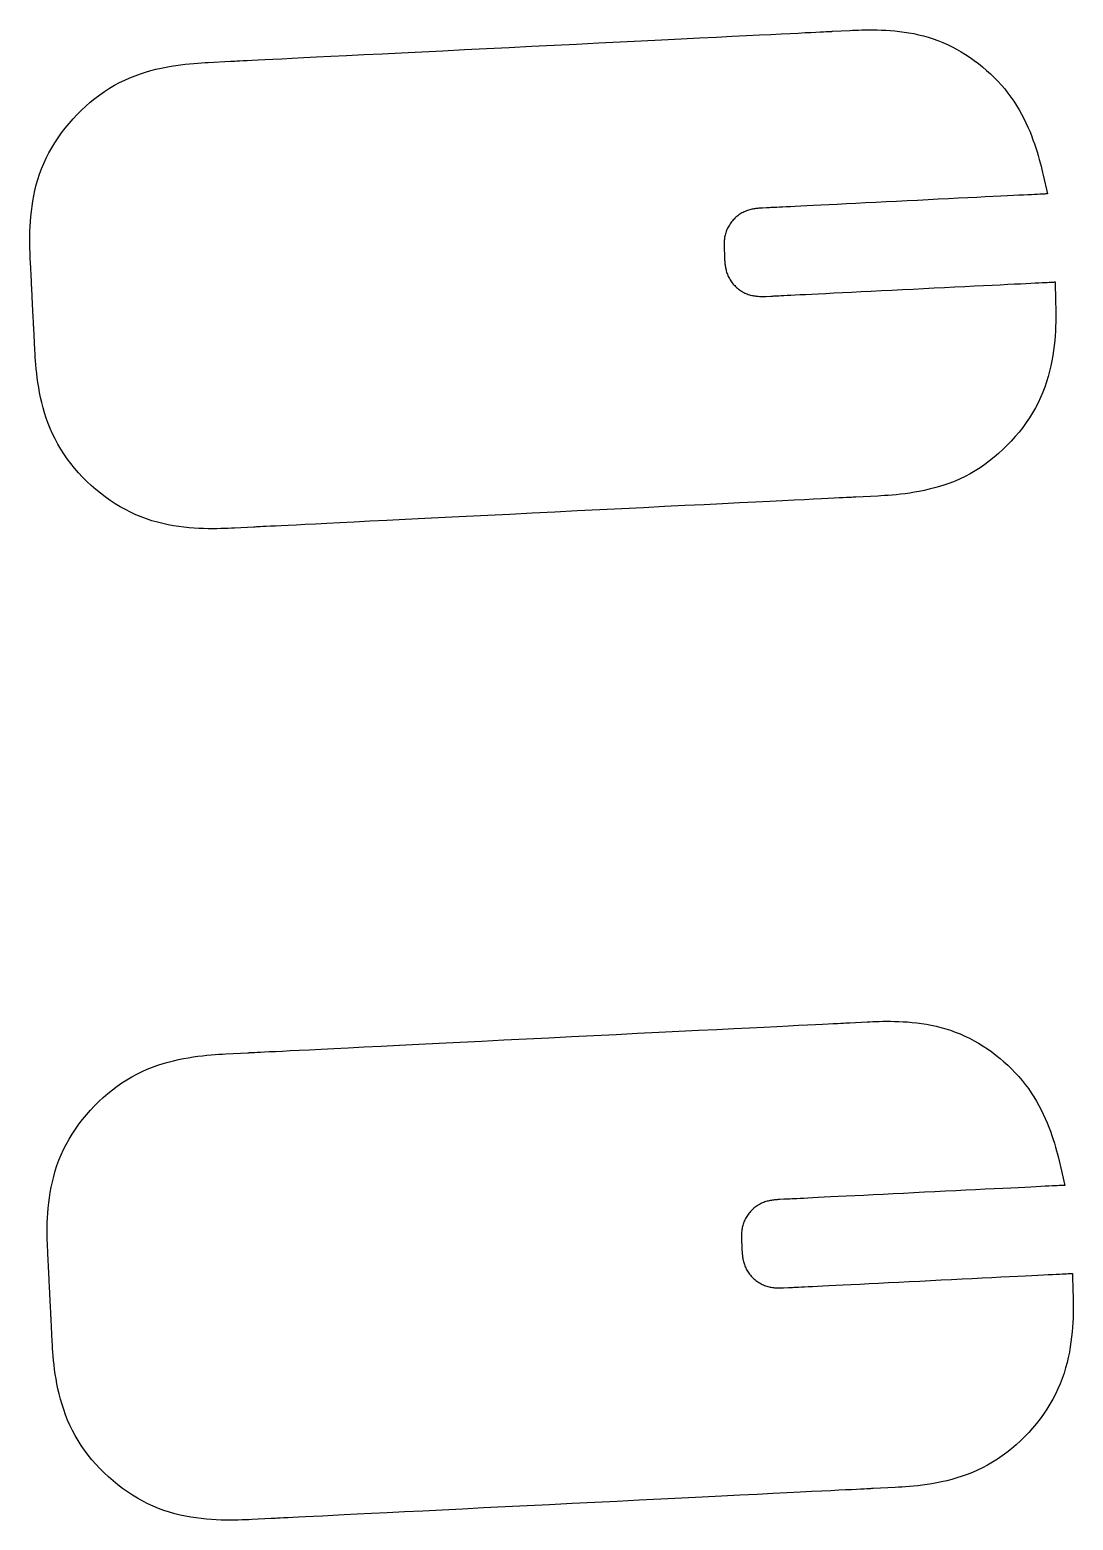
# Model space of a CAD drawing. Header units: millimetres. Extents: x -344 to 408, y -557 to -43.
# Drawn here: x -56.9 to -1.2, y -524 to -444.5 of the extents above; entities that cross this region are included whole.
import ezdxf

# ---------------------------------------------------------------- set-up
doc = ezdxf.new("R2010")
doc.units = ezdxf.units.MM

msp = doc.modelspace()

# ---------------------------------------------------------------- linework, layer by layer
at = {"flags": 128}
for points in [[(-56.662686, -460.388296), (-56.662689, -460.388244), (-56.662707, -460.387882), (-56.662756, -460.386898), (-56.662851, -460.384983), (-56.663008, -460.381826), (-56.663242, -460.377116), (-56.663569, -460.370543), (-56.664003, -460.361796), (-56.664562, -460.350564), (-56.665259, -460.336537), (-56.66611, -460.319405), (-56.667131, -460.298857), (-56.668338, -460.274582), (-56.669745, -460.24627), (-56.671368, -460.213611), (-56.673223, -460.176293), (-56.675325, -460.134006), (-56.677689, -460.08644), (-56.680331, -460.033284), (-56.683266, -459.974227), (-56.686502, -459.909115), (-56.690016, -459.838413), (-56.693777, -459.762742), (-56.697754, -459.682723), (-56.701916, -459.598978), (-56.706232, -459.512127), (-56.710672, -459.422792), (-56.715205, -459.331593), (-56.719799, -459.239152), (-56.724425, -459.14609), (-56.72905, -459.053028), (-56.733644, -458.960588), (-56.738177, -458.869389), (-56.742617, -458.780054), (-56.746933, -458.693203), (-56.751096, -458.609457), (-56.755073, -458.529439), (-56.758833, -458.453768), (-56.762347, -458.383065), (-56.765583, -458.317953), (-56.768519, -458.258897), (-56.771161, -458.205741), (-56.773525, -458.158174), (-56.775626, -458.115888), (-56.777481, -458.07857), (-56.779104, -458.04591), (-56.780511, -458.017598), (-56.781718, -457.993323), (-56.782739, -457.972775), (-56.78359, -457.955643), (-56.784288, -457.941617), (-56.784846, -457.930385), (-56.785281, -457.921638), (-56.785607, -457.915064), (-56.785841, -457.910354), (-56.785998, -457.907197), (-56.786093, -457.905282), (-56.786142, -457.904299), (-56.78616, -457.903936), (-56.786163, -457.903885), (-56.837231, -456.878987), (-56.845162, -456.717712), (-56.853184, -456.541941), (-56.860624, -456.35255), (-56.866805, -456.150417), (-56.871055, -455.936419), (-56.872698, -455.711432), (-56.87106, -455.476335), (-56.865466, -455.232004), (-56.855243, -454.979315), (-56.839714, -454.719147), (-56.818207, -454.452377), (-56.790045, -454.17988), (-56.754556, -453.902535), (-56.711063, -453.621218), (-56.658894, -453.336807), (-56.597372, -453.050179), (-56.525824, -452.76221), (-56.443576, -452.473778), (-56.349952, -452.18576), (-56.244278, -451.899032), (-56.12607, -451.614412), (-55.995603, -451.332474), (-55.853343, -451.053731), (-55.699757, -450.778697), (-55.535309, -450.507885), (-55.360467, -450.241809), (-55.175695, -449.980984), (-54.981459, -449.725921), (-54.778226, -449.477136), (-54.56646, -449.235142), (-54.346629, -449.000452), (-54.119198, -448.77358), (-53.884632, -448.55504), (-53.643398, -448.345345), (-53.395961, -448.14501), (-53.142787, -447.954547), (-52.884342, -447.77447), (-52.621092, -447.605293), (-52.353502, -447.447529), (-52.08204, -447.301693), (-51.807248, -447.168115), (-51.529987, -447.046394), (-51.251196, -446.935946), (-50.971814, -446.836188), (-50.692778, -446.746535), (-50.415029, -446.666404), (-50.139503, -446.595212), (-49.867141, -446.532373), (-49.598881, -446.477305), (-49.335661, -446.429423), (-49.078421, -446.388144), (-48.828098, -446.352884), (-48.585632, -446.323059), (-48.351961, -446.298085), (-48.128024, -446.277379), (-47.914759, -446.260356), (-47.713106, -446.246434), (-47.524003, -446.235027), (-47.348389, -446.225553), (-46.162799, -446.166452), (-46.16213, -446.166419), (-46.157445, -446.166186), (-46.14473, -446.165553), (-46.119969, -446.16432), (-46.079147, -446.162287), (-46.018249, -446.159255), (-45.933259, -446.155024), (-45.820162, -446.149393), (-45.674943, -446.142163), (-45.493586, -446.133133), (-45.272076, -446.122105), (-45.006399, -446.108877), (-44.692538, -446.093251), (-44.326478, -446.075025), (-43.904205, -446.054001), (-43.421702, -446.029978), (-42.874955, -446.002756), (-42.259948, -445.972136), (-41.572666, -445.937918), (-40.809094, -445.899901), (-39.967224, -445.857985), (-39.053079, -445.812472), (-38.07469, -445.763759), (-37.040086, -445.712248), (-35.957299, -445.658338), (-34.83436, -445.602429), (-33.679298, -445.54492), (-32.500144, -445.486212), (-31.30493, -445.426705), (-30.101685, -445.366797), (-28.898439, -445.30689), (-27.703225, -445.247382), (-26.524071, -445.188674), (-25.36901, -445.131166), (-24.24607, -445.075256), (-23.163283, -445.021346), (-22.12868, -444.969835), (-21.15029, -444.921123), (-20.236145, -444.875609), (-19.394275, -444.833694), (-18.630703, -444.795677), (-17.943421, -444.761458), (-17.328414, -444.730838), (-16.781667, -444.703617), (-16.299164, -444.679594), (-15.876891, -444.658569), (-15.510831, -444.640344), (-15.19697, -444.624717), (-14.931293, -444.61149), (-14.709783, -444.600461), (-14.528427, -444.591432), (-14.383207, -444.584202), (-14.27011, -444.578571), (-14.18512, -444.574339), (-14.124222, -444.571307), (-14.0834, -444.569275), (-14.058639, -444.568042), (-14.045924, -444.567409), (-14.041239, -444.567176), (-14.04057, -444.567142), (-13.127583, -444.521657), (-12.983916, -444.514583), (-12.827324, -444.507367), (-12.658578, -444.500546), (-12.478449, -444.494662), (-12.287705, -444.490254), (-12.087119, -444.48786), (-11.877459, -444.488022), (-11.659497, -444.491277), (-11.434002, -444.498165), (-11.201745, -444.509226), (-10.963496, -444.525), (-10.720026, -444.546025), (-10.472105, -444.572842), (-10.220502, -444.60599), (-9.965989, -444.646007), (-9.709336, -444.693435), (-9.451313, -444.748811), (-9.19269, -444.812676), (-8.934238, -444.885569), (-8.676726, -444.96803), (-8.420858, -445.060452), (-8.167066, -445.162652), (-7.915713, -445.274299), (-7.667165, -445.395064), (-7.421785, -445.524616), (-7.179938, -445.662627), (-6.941987, -445.808765), (-6.708299, -445.962702), (-6.479235, -446.124108), (-6.255162, -446.292652), (-6.036443, -446.468005), (-5.823443, -446.649838), (-5.616526, -446.83782), (-5.416055, -447.031622), (-5.222397, -447.230913), (-5.035914, -447.435364), (-4.856971, -447.644646), (-4.685933, -447.858428), (-4.523163, -448.076381), (-4.369027, -448.298174), (-4.223777, -448.523396), (-4.087224, -448.751308), (-3.959067, -448.981085), (-3.839006, -449.211907), (-3.72674, -449.44295), (-3.621969, -449.673392), (-3.524392, -449.902412), (-3.433708, -450.129186), (-3.349617, -450.352892), (-3.271818, -450.572709), (-3.200012, -450.787813), (-3.133896, -450.997383), (-3.073171, -451.200595), (-3.017537, -451.396628), (-2.966692, -451.58466), (-2.920336, -451.763867), (-2.878168, -451.933428), (-2.839888, -452.09252), (-2.805196, -452.240322), (-2.574708, -453.23839), (-2.57502, -453.238406), (-2.577206, -453.238515), (-2.583139, -453.23881), (-2.594693, -453.239386), (-2.613742, -453.240334), (-2.642158, -453.24175), (-2.681816, -453.243725), (-2.73459, -453.246354), (-2.802352, -453.249729), (-2.886977, -453.253944), (-2.990338, -453.259092), (-3.114309, -453.265266), (-3.260764, -453.272561), (-3.431575, -453.281068), (-3.628617, -453.290882), (-3.853763, -453.302096), (-4.108887, -453.314803), (-4.395862, -453.329096), (-4.716563, -453.34507), (-5.072862, -453.362816), (-5.465697, -453.382382), (-5.892256, -453.403627), (-6.348794, -453.426366), (-6.831562, -453.450411), (-7.336814, -453.475576), (-7.860802, -453.501674), (-8.399778, -453.528519), (-8.949997, -453.555924), (-9.50771, -453.583702), (-10.06917, -453.611666), (-10.63063, -453.639631), (-11.188343, -453.667409), (-11.738561, -453.694814), (-12.277538, -453.721659), (-12.801526, -453.747757), (-13.306777, -453.772922), (-13.789545, -453.796967), (-14.246083, -453.819706), (-14.672643, -453.840951), (-15.065478, -453.860517), (-15.421777, -453.878263), (-15.742477, -453.894236), (-16.029453, -453.90853), (-16.284577, -453.921237), (-16.509723, -453.932451), (-16.706765, -453.942265), (-16.877576, -453.950772), (-17.02403, -453.958067), (-17.148001, -453.964241), (-17.251362, -453.969389), (-17.335987, -453.973604), (-17.40375, -453.976979), (-17.456523, -453.979608), (-17.496181, -453.981583), (-17.524598, -453.982998), (-17.543646, -453.983947), (-17.5552, -453.984523), (-17.561133, -453.984818), (-17.563319, -453.984927), (-17.563632, -453.984943), (-17.780414, -453.995728), (-17.814524, -453.997447), (-17.851687, -453.999451), (-17.891707, -454.001862), (-17.934383, -454.004803), (-17.979519, -454.008398), (-18.026916, -454.012769), (-18.076376, -454.018039), (-18.1277, -454.02433), (-18.180692, -454.031766), (-18.235151, -454.04047), (-18.290882, -454.050564), (-18.347684, -454.062171), (-18.405361, -454.075414), (-18.463714, -454.090416), (-18.522544, -454.1073), (-18.581655, -454.126189), (-18.640847, -454.147204), (-18.699923, -454.170471), (-18.758684, -454.19611), (-18.816932, -454.224245), (-18.874486, -454.254961), (-18.931229, -454.288188), (-18.987062, -454.323817), (-19.041886, -454.36174), (-19.095601, -454.40185), (-19.148107, -454.444037), (-19.199304, -454.488195), (-19.249094, -454.534214), (-19.297377, -454.581986), (-19.344052, -454.631404), (-19.389021, -454.682359), (-19.432184, -454.734743), (-19.473441, -454.788448), (-19.512693, -454.843365), (-19.549841, -454.899387), (-19.584784, -454.956405), (-19.617423, -455.014311), (-19.647658, -455.072997), (-19.675391, -455.132355), (-19.700521, -455.192277), (-19.722989, -455.252641), (-19.742898, -455.313276), (-19.760392, -455.373997), (-19.775612, -455.43462), (-19.788704, -455.494959), (-19.799809, -455.554832), (-19.809071, -455.614052), (-19.816633, -455.672436), (-19.822638, -455.729799), (-19.82723, -455.785955), (-19.830551, -455.840722), (-19.832745, -455.893913), (-19.833955, -455.945346), (-19.834324, -455.994834), (-19.833995, -456.042193), (-19.833111, -456.087239), (-19.831817, -456.129788), (-19.830254, -456.169654), (-19.828566, -456.206653), (-19.816142, -456.456338), (-19.805417, -456.671997), (-19.803707, -456.70593), (-19.801713, -456.742901), (-19.79931, -456.782711), (-19.796375, -456.825163), (-19.792784, -456.870059), (-19.788413, -456.917201), (-19.783139, -456.966392), (-19.776837, -457.017433), (-19.769384, -457.070128), (-19.760657, -457.124279), (-19.750531, -457.179687), (-19.738883, -457.236156), (-19.725588, -457.293487), (-19.710524, -457.351482), (-19.693566, -457.409945), (-19.67459, -457.468677), (-19.653473, -457.52748), (-19.630092, -457.586157), (-19.604321, -457.644511), (-19.576038, -457.702343), (-19.545158, -457.759472), (-19.51175, -457.815784), (-19.475923, -457.871181), (-19.437786, -457.925565), (-19.397448, -457.978837), (-19.355016, -458.030901), (-19.310601, -458.081657), (-19.264311, -458.131008), (-19.216254, -458.178856), (-19.166539, -458.225103), (-19.115275, -458.269651), (-19.06257, -458.312402), (-19.008534, -458.353258), (-18.953275, -458.392121), (-18.896902, -458.428894), (-18.839523, -458.463477), (-18.781247, -458.495773), (-18.722183, -458.525684), (-18.66244, -458.553113), (-18.602126, -458.577961), (-18.541363, -458.60017), (-18.480324, -458.619842), (-18.419195, -458.637119), (-18.358162, -458.652144), (-18.297412, -458.665059), (-18.23713, -458.676005), (-18.177502, -458.685125), (-18.118715, -458.692561), (-18.060954, -458.698455), (-18.004406, -458.70295), (-17.949256, -458.706186), (-17.895691, -458.708306), (-17.843896, -458.709453), (-17.794059, -458.709769), (-17.746364, -458.709394), (-17.700998, -458.708473), (-17.658147, -458.707147), (-17.617997, -458.705557), (-17.580733, -458.703846), (-17.329267, -458.691278), (-17.328951, -458.691262), (-17.326741, -458.691152), (-17.32074, -458.690854), (-17.309055, -458.690272), (-17.289791, -458.689313), (-17.261052, -458.687882), (-17.220943, -458.685886), (-17.167571, -458.683229), (-17.099039, -458.679818), (-17.013454, -458.675558), (-16.90892, -458.670355), (-16.783542, -458.664114), (-16.635426, -458.656741), (-16.462676, -458.648142), (-16.263398, -458.638223), (-16.035696, -458.626889), (-15.777677, -458.614045), (-15.487444, -458.599599), (-15.163104, -458.583454), (-14.802761, -458.565518), (-14.405468, -458.545742), (-13.974067, -458.524268), (-13.512348, -458.501285), (-13.024101, -458.476982), (-12.513115, -458.451547), (-11.983181, -458.425169), (-11.438087, -458.398036), (-10.881624, -458.370337), (-10.317582, -458.342261), (-9.74975, -458.313997), (-9.181917, -458.285732), (-8.617875, -458.257656), (-8.061412, -458.229957), (-7.516318, -458.202824), (-6.986384, -458.176446), (-6.475398, -458.151011), (-5.987151, -458.126708), (-5.525432, -458.103725), (-5.094031, -458.082251), (-4.696738, -458.062476), (-4.336395, -458.044539), (-4.012055, -458.028394), (-3.721822, -458.013948), (-3.463803, -458.001104), (-3.236102, -457.98977), (-3.036823, -457.979851), (-2.864074, -457.971252), (-2.715957, -457.963879), (-2.590579, -457.957638), (-2.486045, -457.952435), (-2.40046, -457.948175), (-2.331928, -457.944764), (-2.278556, -457.942107), (-2.238448, -457.940111), (-2.209709, -457.93868), (-2.190444, -457.937721), (-2.178759, -457.937139), (-2.172758, -457.936841), (-2.170548, -457.936731), (-2.170232, -457.936715), (-2.143583, -458.942349), (-2.139491, -459.100592), (-2.135631, -459.273054), (-2.132633, -459.458868), (-2.131131, -459.657169), (-2.131753, -459.86709), (-2.135133, -460.087767), (-2.141902, -460.318332), (-2.15269, -460.55792), (-2.16813, -460.805664), (-2.188852, -461.0607), (-2.215488, -461.32216), (-2.24867, -461.58918), (-2.289029, -461.860892), (-2.337195, -462.136432), (-2.393801, -462.414932), (-2.459478, -462.695528), (-2.534857, -462.977353), (-2.62057, -463.259541), (-2.717248, -463.541226), (-2.825522, -463.821543), (-2.945845, -464.099687), (-3.07795, -464.375104), (-3.221393, -464.6473), (-3.375729, -464.915782), (-3.540512, -465.180058), (-3.715297, -465.439634), (-3.89964, -465.694018), (-4.093095, -465.942717), (-4.295218, -466.185237), (-4.505563, -466.421085), (-4.723685, -466.649769), (-4.949139, -466.870796), (-5.18148, -467.083672), (-5.420263, -467.287905), (-5.665044, -467.483002), (-5.915376, -467.66847), (-6.170815, -467.843815), (-6.430915, -468.008545), (-6.695233, -468.162167), (-6.963322, -468.304188), (-7.234658, -468.434291), (-7.508397, -468.552867), (-7.783614, -468.660483), (-8.059385, -468.757705), (-8.334787, -468.845101), (-8.608895, -468.923237), (-8.880786, -468.992681), (-9.149534, -469.053999), (-9.414217, -469.107759), (-9.673909, -469.154526), (-9.927688, -469.194869), (-10.174629, -469.229353), (-10.413807, -469.258547), (-10.6443, -469.283016), (-10.865182, -469.303328), (-11.075529, -469.32005), (-11.274419, -469.333748), (-11.460926, -469.34499), (-11.634126, -469.354342), (-12.803405, -469.412753), (-12.804075, -469.412787), (-12.808759, -469.41302), (-12.821474, -469.413653), (-12.846235, -469.414886), (-12.887057, -469.416918), (-12.947955, -469.41995), (-13.032946, -469.424182), (-13.146043, -469.429813), (-13.291262, -469.437043), (-13.472619, -469.446072), (-13.694128, -469.457101), (-13.959806, -469.470329), (-14.273667, -469.485955), (-14.639726, -469.504181), (-15.062, -469.525205), (-15.544502, -469.549228), (-16.091249, -469.57645), (-16.706256, -469.60707), (-17.393538, -469.641288), (-18.15711, -469.679305), (-18.99898, -469.72122), (-19.913125, -469.766734), (-20.891515, -469.815446), (-21.926118, -469.866958), (-23.008905, -469.920868), (-24.131845, -469.976777), (-25.286907, -470.034285), (-26.46606, -470.092993), (-27.661275, -470.152501), (-28.86452, -470.212408), (-30.067765, -470.272316), (-31.26298, -470.331824), (-32.442133, -470.390532), (-33.597195, -470.44804), (-34.720135, -470.503949), (-35.802921, -470.557859), (-36.837525, -470.609371), (-37.815914, -470.658083), (-38.730059, -470.703597), (-39.57193, -470.745512), (-40.335502, -470.783529), (-41.022784, -470.817747), (-41.63779, -470.848367), (-42.184537, -470.875589), (-42.66704, -470.899612), (-43.089314, -470.920636), (-43.455373, -470.938862), (-43.769234, -470.954488), (-44.034912, -470.967716), (-44.256421, -470.978745), (-44.437778, -470.987774), (-44.582997, -470.995004), (-44.696094, -471.000635), (-44.781084, -471.004867), (-44.841983, -471.007899), (-44.882805, -471.009931), (-44.907566, -471.011164), (-44.920281, -471.011797), (-44.924965, -471.01203), (-44.925634, -471.012064), (-45.950521, -471.06304), (-46.111795, -471.070956), (-46.287564, -471.078963), (-46.476953, -471.086387), (-46.679083, -471.092554), (-46.893078, -471.096789), (-47.11806, -471.098419), (-47.353153, -471.09677), (-47.597479, -471.091168), (-47.85016, -471.080939), (-48.11032, -471.065409), (-48.377082, -471.043904), (-48.649568, -471.015749), (-48.926902, -470.980272), (-49.208205, -470.936798), (-49.492601, -470.884653), (-49.779213, -470.823164), (-50.067164, -470.751655), (-50.355576, -470.669454), (-50.643571, -470.575886), (-50.930274, -470.470277), (-51.214868, -470.352143), (-51.496777, -470.221759), (-51.77549, -470.07959), (-52.050493, -469.926099), (-52.321272, -469.761752), (-52.587314, -469.587013), (-52.848106, -469.402346), (-53.103135, -469.208217), (-53.351886, -469.005089), (-53.593848, -468.793427), (-53.828506, -468.573696), (-54.055347, -468.34636), (-54.273858, -468.111884), (-54.483525, -467.870732), (-54.683835, -467.623369), (-54.874276, -467.370259), (-55.054332, -467.111867), (-55.223492, -466.848658), (-55.381242, -466.581095), (-55.527068, -466.309644), (-55.66064, -466.034848), (-55.782359, -465.757568), (-55.892808, -465.478743), (-55.992571, -465.199315), (-56.082231, -464.920222), (-56.162372, -464.642404), (-56.233577, -464.366802), (-56.29643, -464.094355), (-56.351514, -463.826004), (-56.399413, -463.562687), (-56.440711, -463.305346), (-56.475991, -463.054919), (-56.505836, -462.812347), (-56.53083, -462.57857), (-56.551557, -462.354528), (-56.5686, -462.14116), (-56.582543, -461.939407), (-56.593969, -461.750207), (-56.603461, -461.574503), (-56.662686, -460.388296)], [(-55.734955, -513.268969), (-55.734958, -513.268917), (-55.734976, -513.268555), (-55.735025, -513.267571), (-55.73512, -513.265656), (-55.735277, -513.262499), (-55.735511, -513.257789), (-55.735838, -513.251216), (-55.736272, -513.242469), (-55.736831, -513.231237), (-55.737528, -513.21721), (-55.738379, -513.200078), (-55.7394, -513.17953), (-55.740607, -513.155255), (-55.742014, -513.126943), (-55.743637, -513.094284), (-55.745492, -513.056966), (-55.747594, -513.014679), (-55.749958, -512.967113), (-55.7526, -512.913957), (-55.755535, -512.8549), (-55.758771, -512.789788), (-55.762285, -512.719086), (-55.766046, -512.643415), (-55.770023, -512.563396), (-55.774185, -512.479651), (-55.778501, -512.3928), (-55.782941, -512.303465), (-55.787474, -512.212266), (-55.792068, -512.119825), (-55.796694, -512.026763), (-55.801319, -511.933701), (-55.805913, -511.841261), (-55.810446, -511.750062), (-55.814886, -511.660727), (-55.819202, -511.573876), (-55.823365, -511.49013), (-55.827342, -511.410112), (-55.831102, -511.334441), (-55.834616, -511.263738), (-55.837852, -511.198626), (-55.840788, -511.13957), (-55.84343, -511.086414), (-55.845794, -511.038847), (-55.847895, -510.996561), (-55.84975, -510.959243), (-55.851373, -510.926583), (-55.85278, -510.898271), (-55.853987, -510.873996), (-55.855008, -510.853448), (-55.855859, -510.836316), (-55.856557, -510.82229), (-55.857115, -510.811058), (-55.85755, -510.802311), (-55.857876, -510.795737), (-55.85811, -510.791027), (-55.858267, -510.78787), (-55.858362, -510.785955), (-55.858411, -510.784972), (-55.858429, -510.784609), (-55.858432, -510.784558), (-55.9095, -509.75966), (-55.917431, -509.598385), (-55.925453, -509.422614), (-55.932893, -509.233223), (-55.939074, -509.03109), (-55.943324, -508.817092), (-55.944967, -508.592105), (-55.943329, -508.357008), (-55.937735, -508.112677), (-55.927512, -507.859988), (-55.911983, -507.59982), (-55.890476, -507.33305), (-55.862314, -507.060553), (-55.826825, -506.783208), (-55.783332, -506.501891), (-55.731163, -506.21748), (-55.669641, -505.930852), (-55.598093, -505.642883), (-55.515845, -505.354451), (-55.422221, -505.066433), (-55.316547, -504.779705), (-55.198339, -504.495085), (-55.067872, -504.213147), (-54.925612, -503.934404), (-54.772026, -503.65937), (-54.607578, -503.388558), (-54.432736, -503.122482), (-54.247964, -502.861657), (-54.053728, -502.606594), (-53.850495, -502.357809), (-53.638729, -502.115815), (-53.418898, -501.881125), (-53.191467, -501.654253), (-52.956901, -501.435713), (-52.715667, -501.226018), (-52.46823, -501.025683), (-52.215056, -500.83522), (-51.956611, -500.655143), (-51.693361, -500.485966), (-51.425771, -500.328202), (-51.154309, -500.182366), (-50.879517, -500.048788), (-50.602256, -499.927067), (-50.323465, -499.816619), (-50.044083, -499.716861), (-49.765047, -499.627208), (-49.487298, -499.547077), (-49.211772, -499.475885), (-48.93941, -499.413046), (-48.67115, -499.357978), (-48.40793, -499.310096), (-48.15069, -499.268817), (-47.900367, -499.233557), (-47.657901, -499.203732), (-47.42423, -499.178758), (-47.200293, -499.158052), (-46.987028, -499.141029), (-46.785375, -499.127107), (-46.596272, -499.1157), (-46.420658, -499.106226), (-45.235068, -499.047125), (-45.234399, -499.047092), (-45.229714, -499.046859), (-45.216999, -499.046226), (-45.192238, -499.044993), (-45.151416, -499.04296), (-45.090518, -499.039928), (-45.005528, -499.035697), (-44.892431, -499.030066), (-44.747212, -499.022836), (-44.565855, -499.013806), (-44.344345, -499.002778), (-44.078668, -498.98955), (-43.764807, -498.973924), (-43.398747, -498.955698), (-42.976474, -498.934674), (-42.493971, -498.910651), (-41.947224, -498.883429), (-41.332217, -498.852809), (-40.644935, -498.818591), (-39.881363, -498.780574), (-39.039493, -498.738658), (-38.125348, -498.693145), (-37.146959, -498.644432), (-36.112355, -498.592921), (-35.029568, -498.539011), (-33.906629, -498.483102), (-32.751567, -498.425593), (-31.572413, -498.366885), (-30.377199, -498.307378), (-29.173954, -498.24747), (-27.970708, -498.187563), (-26.775494, -498.128055), (-25.59634, -498.069347), (-24.441279, -498.011839), (-23.318339, -497.955929), (-22.235552, -497.902019), (-21.200949, -497.850508), (-20.222559, -497.801796), (-19.308414, -497.756282), (-18.466544, -497.714367), (-17.702972, -497.67635), (-17.01569, -497.642131), (-16.400683, -497.611511), (-15.853936, -497.58429), (-15.371433, -497.560267), (-14.94916, -497.539242), (-14.5831, -497.521017), (-14.269239, -497.50539), (-14.003562, -497.492163), (-13.782052, -497.481134), (-13.600696, -497.472105), (-13.455476, -497.464875), (-13.342379, -497.459244), (-13.257389, -497.455012), (-13.196491, -497.45198), (-13.155669, -497.449948), (-13.130908, -497.448715), (-13.118193, -497.448082), (-13.113508, -497.447849), (-13.112839, -497.447815), (-12.199852, -497.40233), (-12.056185, -497.395256), (-11.899593, -497.38804), (-11.730847, -497.381219), (-11.550718, -497.375335), (-11.359974, -497.370927), (-11.159388, -497.368533), (-10.949728, -497.368695), (-10.731766, -497.37195), (-10.506271, -497.378838), (-10.274014, -497.389899), (-10.035765, -497.405673), (-9.792295, -497.426698), (-9.544374, -497.453515), (-9.292771, -497.486663), (-9.038258, -497.52668), (-8.781605, -497.574108), (-8.523582, -497.629484), (-8.264959, -497.693349), (-8.006507, -497.766242), (-7.748995, -497.848703), (-7.493127, -497.941125), (-7.239335, -498.043325), (-6.987982, -498.154972), (-6.739434, -498.275737), (-6.494054, -498.405289), (-6.252207, -498.5433), (-6.014256, -498.689438), (-5.780568, -498.843375), (-5.551504, -499.004781), (-5.327431, -499.173325), (-5.108712, -499.348678), (-4.895712, -499.530511), (-4.688795, -499.718493), (-4.488324, -499.912295), (-4.294666, -500.111586), (-4.108183, -500.316037), (-3.92924, -500.525319), (-3.758202, -500.739101), (-3.595432, -500.957054), (-3.441296, -501.178847), (-3.296046, -501.404069), (-3.159493, -501.631981), (-3.031336, -501.861758), (-2.911275, -502.09258), (-2.799009, -502.323623), (-2.694238, -502.554065), (-2.596661, -502.783085), (-2.505977, -503.009859), (-2.421886, -503.233565), (-2.344087, -503.453382), (-2.272281, -503.668486), (-2.206165, -503.878056), (-2.14544, -504.081268), (-2.089806, -504.277301), (-2.038961, -504.465333), (-1.992605, -504.64454), (-1.950437, -504.814101), (-1.912157, -504.973193), (-1.877465, -505.120995), (-1.646977, -506.119063), (-1.647289, -506.119079), (-1.649475, -506.119188), (-1.655408, -506.119483), (-1.666962, -506.120059), (-1.686011, -506.121007), (-1.714427, -506.122423), (-1.754085, -506.124398), (-1.806859, -506.127027), (-1.874621, -506.130402), (-1.959246, -506.134617), (-2.062607, -506.139765), (-2.186578, -506.145939), (-2.333033, -506.153234), (-2.503844, -506.161741), (-2.700886, -506.171555), (-2.926032, -506.182769), (-3.181156, -506.195476), (-3.468131, -506.209769), (-3.788832, -506.225743), (-4.145131, -506.243489), (-4.537966, -506.263055), (-4.964525, -506.2843), (-5.421063, -506.307039), (-5.903831, -506.331084), (-6.409083, -506.356249), (-6.933071, -506.382347), (-7.472047, -506.409192), (-8.022266, -506.436597), (-8.579979, -506.464375), (-9.141439, -506.492339), (-9.702899, -506.520304), (-10.260612, -506.548082), (-10.81083, -506.575487), (-11.349807, -506.602332), (-11.873795, -506.62843), (-12.379046, -506.653595), (-12.861814, -506.67764), (-13.318352, -506.700379), (-13.744912, -506.721624), (-14.137747, -506.74119), (-14.494046, -506.758936), (-14.814746, -506.774909), (-15.101722, -506.789203), (-15.356846, -506.80191), (-15.581992, -506.813124), (-15.779034, -506.822938), (-15.949845, -506.831445), (-16.096299, -506.83874), (-16.22027, -506.844914), (-16.323631, -506.850062), (-16.408256, -506.854277), (-16.476019, -506.857652), (-16.528792, -506.860281), (-16.56845, -506.862256), (-16.596867, -506.863671), (-16.615915, -506.86462), (-16.627469, -506.865196), (-16.633402, -506.865491), (-16.635588, -506.8656), (-16.635901, -506.865616), (-16.852683, -506.876401), (-16.886793, -506.87812), (-16.923956, -506.880124), (-16.963976, -506.882535), (-17.006652, -506.885476), (-17.051788, -506.889071), (-17.099185, -506.893442), (-17.148645, -506.898712), (-17.199969, -506.905003), (-17.252961, -506.912439), (-17.30742, -506.921143), (-17.363151, -506.931237), (-17.419953, -506.942844), (-17.47763, -506.956087), (-17.535983, -506.971089), (-17.594813, -506.987973), (-17.653924, -507.006862), (-17.713116, -507.027877), (-17.772192, -507.051144), (-17.830953, -507.076783), (-17.889201, -507.104918), (-17.946755, -507.135634), (-18.003498, -507.168861), (-18.059331, -507.20449), (-18.114155, -507.242413), (-18.16787, -507.282523), (-18.220376, -507.32471), (-18.271573, -507.368868), (-18.321363, -507.414887), (-18.369646, -507.462659), (-18.416321, -507.512077), (-18.46129, -507.563032), (-18.504453, -507.615416), (-18.54571, -507.669121), (-18.584962, -507.724038), (-18.62211, -507.78006), (-18.657053, -507.837078), (-18.689692, -507.894984), (-18.719927, -507.95367), (-18.74766, -508.013028), (-18.77279, -508.07295), (-18.795258, -508.133314), (-18.815167, -508.193949), (-18.832661, -508.25467), (-18.847881, -508.315293), (-18.860973, -508.375632), (-18.872078, -508.435505), (-18.88134, -508.494725), (-18.888902, -508.553109), (-18.894907, -508.610472), (-18.899499, -508.666628), (-18.90282, -508.721395), (-18.905014, -508.774586), (-18.906224, -508.826019), (-18.906593, -508.875507), (-18.906264, -508.922866), (-18.90538, -508.967912), (-18.904086, -509.010461), (-18.902523, -509.050327), (-18.900835, -509.087326), (-18.888411, -509.337011), (-18.877686, -509.55267), (-18.875976, -509.586603), (-18.873982, -509.623574), (-18.871579, -509.663384), (-18.868644, -509.705836), (-18.865053, -509.750732), (-18.860682, -509.797874), (-18.855408, -509.847065), (-18.849106, -509.898106), (-18.841653, -509.950801), (-18.832926, -510.004952), (-18.8228, -510.06036), (-18.811152, -510.116829), (-18.797857, -510.17416), (-18.782793, -510.232155), (-18.765835, -510.290618), (-18.746859, -510.34935), (-18.725742, -510.408153), (-18.702361, -510.46683), (-18.67659, -510.525184), (-18.648307, -510.583016), (-18.617427, -510.640145), (-18.584019, -510.696457), (-18.548192, -510.751854), (-18.510055, -510.806238), (-18.469717, -510.85951), (-18.427285, -510.911574), (-18.38287, -510.96233), (-18.33658, -511.011681), (-18.288523, -511.059529), (-18.238808, -511.105776), (-18.187544, -511.150324), (-18.134839, -511.193075), (-18.080803, -511.233931), (-18.025544, -511.272794), (-17.969171, -511.309567), (-17.911792, -511.34415), (-17.853516, -511.376446), (-17.794452, -511.406357), (-17.734709, -511.433786), (-17.674395, -511.458634), (-17.613632, -511.480843), (-17.552593, -511.500515), (-17.491464, -511.517792), (-17.430431, -511.532817), (-17.369681, -511.545732), (-17.309399, -511.556678), (-17.249771, -511.565798), (-17.190984, -511.573234), (-17.133223, -511.579128), (-17.076675, -511.583623), (-17.021525, -511.586859), (-16.96796, -511.588979), (-16.916165, -511.590126), (-16.866328, -511.590442), (-16.818633, -511.590067), (-16.773267, -511.589146), (-16.730416, -511.58782), (-16.690266, -511.58623), (-16.653002, -511.584519), (-16.401536, -511.571951), (-16.40122, -511.571935), (-16.39901, -511.571825), (-16.393009, -511.571527), (-16.381324, -511.570945), (-16.36206, -511.569986), (-16.333321, -511.568555), (-16.293212, -511.566559), (-16.23984, -511.563902), (-16.171308, -511.560491), (-16.085723, -511.556231), (-15.981189, -511.551028), (-15.855811, -511.544787), (-15.707695, -511.537414), (-15.534945, -511.528815), (-15.335667, -511.518896), (-15.107965, -511.507562), (-14.849946, -511.494718), (-14.559713, -511.480272), (-14.235373, -511.464127), (-13.87503, -511.446191), (-13.477737, -511.426415), (-13.046336, -511.404941), (-12.584617, -511.381958), (-12.09637, -511.357655), (-11.585384, -511.33222), (-11.05545, -511.305842), (-10.510356, -511.278709), (-9.953893, -511.25101), (-9.389851, -511.222934), (-8.822019, -511.19467), (-8.254186, -511.166405), (-7.690144, -511.138329), (-7.133681, -511.11063), (-6.588587, -511.083497), (-6.058653, -511.057119), (-5.547667, -511.031684), (-5.05942, -511.007381), (-4.597701, -510.984398), (-4.1663, -510.962924), (-3.769007, -510.943149), (-3.408664, -510.925212), (-3.084324, -510.909067), (-2.794091, -510.894621), (-2.536072, -510.881777), (-2.308371, -510.870443), (-2.109092, -510.860524), (-1.936343, -510.851925), (-1.788226, -510.844552), (-1.662848, -510.838311), (-1.558314, -510.833108), (-1.472729, -510.828848), (-1.404197, -510.825437), (-1.350825, -510.82278), (-1.310717, -510.820784), (-1.281978, -510.819353), (-1.262713, -510.818394), (-1.251028, -510.817812), (-1.245027, -510.817514), (-1.242817, -510.817404), (-1.242501, -510.817388), (-1.215852, -511.823022), (-1.21176, -511.981265), (-1.2079, -512.153727), (-1.204902, -512.339541), (-1.2034, -512.537842), (-1.204022, -512.747763), (-1.207402, -512.96844), (-1.214171, -513.199005), (-1.224959, -513.438593), (-1.240399, -513.686337), (-1.261121, -513.941373), (-1.287757, -514.202833), (-1.320939, -514.469853), (-1.361298, -514.741565), (-1.409464, -515.017105), (-1.46607, -515.295605), (-1.531747, -515.576201), (-1.607126, -515.858026), (-1.692839, -516.140214), (-1.789517, -516.421899), (-1.897791, -516.702216), (-2.018114, -516.98036), (-2.150219, -517.255777), (-2.293662, -517.527973), (-2.447998, -517.796455), (-2.612781, -518.060731), (-2.787566, -518.320307), (-2.971909, -518.574691), (-3.165364, -518.82339), (-3.367487, -519.06591), (-3.577832, -519.301758), (-3.795954, -519.530442), (-4.021408, -519.751469), (-4.253749, -519.964345), (-4.492532, -520.168578), (-4.737313, -520.363675), (-4.987645, -520.549143), (-5.243084, -520.724488), (-5.503184, -520.889218), (-5.767502, -521.04284), (-6.035591, -521.184861), (-6.306927, -521.314964), (-6.580666, -521.43354), (-6.855883, -521.541156), (-7.131654, -521.638378), (-7.407056, -521.725774), (-7.681164, -521.80391), (-7.953055, -521.873354), (-8.221803, -521.934672), (-8.486486, -521.988432), (-8.746178, -522.035199), (-8.999957, -522.075542), (-9.246898, -522.110026), (-9.486076, -522.13922), (-9.716569, -522.163689), (-9.937451, -522.184001), (-10.147798, -522.200723), (-10.346688, -522.214421), (-10.533195, -522.225663), (-10.706395, -522.235015), (-11.875674, -522.293426), (-11.876344, -522.29346), (-11.881028, -522.293693), (-11.893743, -522.294326), (-11.918504, -522.295559), (-11.959326, -522.297591), (-12.020224, -522.300623), (-12.105215, -522.304855), (-12.218312, -522.310486), (-12.363531, -522.317716), (-12.544888, -522.326745), (-12.766397, -522.337774), (-13.032075, -522.351002), (-13.345936, -522.366628), (-13.711995, -522.384854), (-14.134269, -522.405878), (-14.616771, -522.429901), (-15.163518, -522.457123), (-15.778525, -522.487743), (-16.465807, -522.521961), (-17.229379, -522.559978), (-18.071249, -522.601893), (-18.985394, -522.647407), (-19.963784, -522.696119), (-20.998387, -522.747631), (-22.081174, -522.801541), (-23.204114, -522.85745), (-24.359176, -522.914958), (-25.538329, -522.973666), (-26.733544, -523.033174), (-27.936789, -523.093081), (-29.140034, -523.152989), (-30.335249, -523.212497), (-31.514402, -523.271205), (-32.669464, -523.328713), (-33.792404, -523.384622), (-34.87519, -523.438532), (-35.909794, -523.490044), (-36.888183, -523.538756), (-37.802328, -523.58427), (-38.644199, -523.626185), (-39.407771, -523.664202), (-40.095053, -523.69842), (-40.710059, -523.72904), (-41.256806, -523.756262), (-41.739309, -523.780285), (-42.161583, -523.801309), (-42.527642, -523.819535), (-42.841503, -523.835161), (-43.107181, -523.848389), (-43.32869, -523.859418), (-43.510047, -523.868447), (-43.655266, -523.875677), (-43.768363, -523.881308), (-43.853353, -523.88554), (-43.914252, -523.888572), (-43.955074, -523.890604), (-43.979835, -523.891837), (-43.99255, -523.89247), (-43.997234, -523.892703), (-43.997903, -523.892737), (-45.02279, -523.943713), (-45.184064, -523.951629), (-45.359833, -523.959636), (-45.549222, -523.96706), (-45.751352, -523.973227), (-45.965347, -523.977462), (-46.190329, -523.979092), (-46.425422, -523.977443), (-46.669748, -523.971841), (-46.922429, -523.961612), (-47.182589, -523.946082), (-47.449351, -523.924577), (-47.721837, -523.896422), (-47.999171, -523.860945), (-48.280474, -523.817471), (-48.56487, -523.765326), (-48.851482, -523.703837), (-49.139433, -523.632328), (-49.427845, -523.550127), (-49.71584, -523.456559), (-50.002543, -523.35095), (-50.287137, -523.232816), (-50.569046, -523.102432), (-50.847759, -522.960263), (-51.122762, -522.806772), (-51.393541, -522.642425), (-51.659583, -522.467686), (-51.920375, -522.283019), (-52.175404, -522.08889), (-52.424155, -521.885762), (-52.666117, -521.6741), (-52.900775, -521.454369), (-53.127616, -521.227033), (-53.346127, -520.992557), (-53.555794, -520.751405), (-53.756104, -520.504042), (-53.946545, -520.250932), (-54.126601, -519.99254), (-54.295761, -519.729331), (-54.453511, -519.461768), (-54.599337, -519.190317), (-54.732909, -518.915521), (-54.854628, -518.638241), (-54.965077, -518.359416), (-55.06484, -518.079988), (-55.1545, -517.800895), (-55.234641, -517.523077), (-55.305846, -517.247475), (-55.368699, -516.975028), (-55.423783, -516.706677), (-55.471682, -516.44336), (-55.51298, -516.186019), (-55.54826, -515.935592), (-55.578105, -515.69302), (-55.603099, -515.459243), (-55.623826, -515.235201), (-55.640869, -515.021833), (-55.654812, -514.82008), (-55.666238, -514.63088), (-55.67573, -514.455176), (-55.734955, -513.268969)]]:
    msp.add_lwpolyline(points, dxfattribs=at)

doc.saveas('drawing.dxf')
